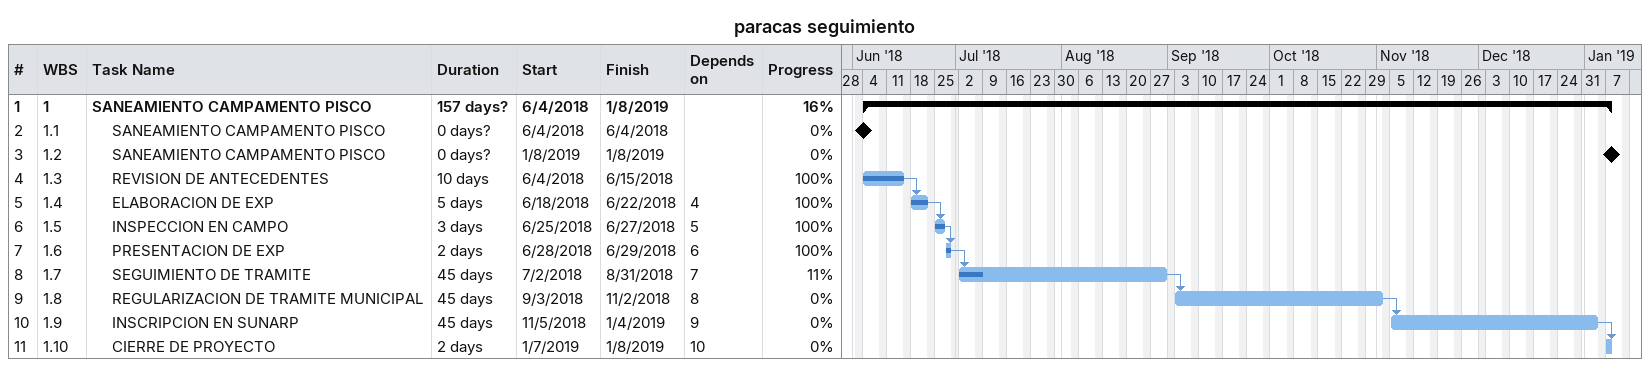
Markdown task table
paracas seguimiento

| ID | WBS | Task | Duration | Start | Finish | Predecessors | % complete |
|---|---|---|---|---|---|---|---|
| 1 | 1 | **SANEAMIENTO CAMPAMENTO PISCO** | 157d? | 2018-06-04 | 2019-01-08 |  | 16 |
| 2 | 1.1 | SANEAMIENTO CAMPAMENTO PISCO | 0d? | 2018-06-04 | 2018-06-04 |  | 0 |
| 3 | 1.2 | SANEAMIENTO CAMPAMENTO PISCO | 0d? | 2019-01-08 | 2019-01-08 |  | 0 |
| 4 | 1.3 | REVISION DE ANTECEDENTES | 10d | 2018-06-04 | 2018-06-15 |  | 100 |
| 5 | 1.4 | ELABORACION DE EXP | 5d | 2018-06-18 | 2018-06-22 | 4 | 100 |
| 6 | 1.5 | INSPECCION EN CAMPO | 3d | 2018-06-25 | 2018-06-27 | 5 | 100 |
| 7 | 1.6 | PRESENTACION DE EXP | 2d | 2018-06-28 | 2018-06-29 | 6 | 100 |
| 8 | 1.7 | SEGUIMIENTO DE TRAMITE | 45d | 2018-07-02 | 2018-08-31 | 7 | 11 |
| 9 | 1.8 | REGULARIZACION DE TRAMITE MUNICIPAL | 45d | 2018-09-03 | 2018-11-02 | 8 | 0 |
| 10 | 1.9 | INSCRIPCION EN SUNARP | 45d | 2018-11-05 | 2019-01-04 | 9 | 0 |
| 11 | 1.10 | CIERRE DE PROYECTO | 2d | 2019-01-07 | 2019-01-08 | 10 | 0 |
